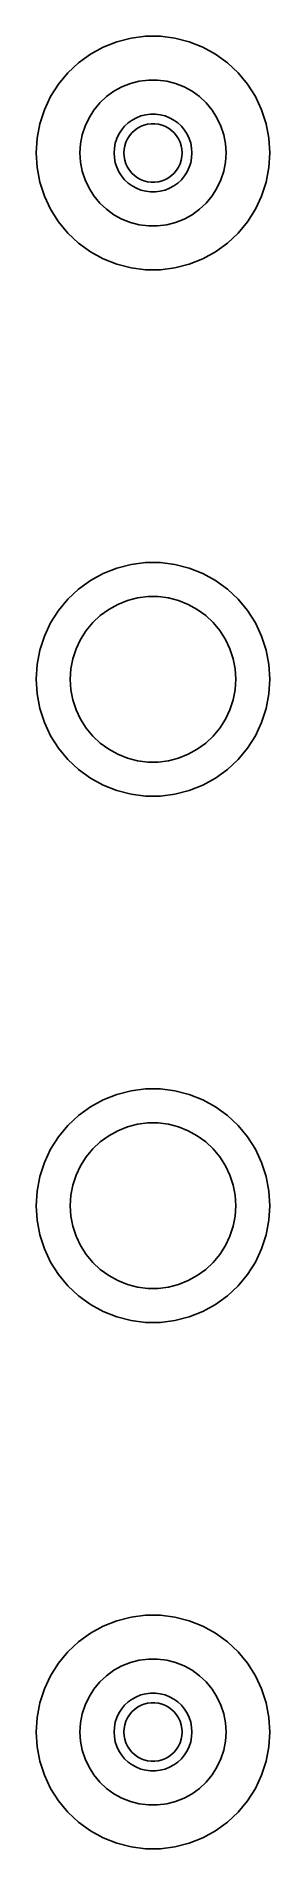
# Model space of a CAD drawing. Header units: metres. Extents: x -12 to 12, y -12 to 174.
import ezdxf

# ---------------------------------------------------------------- set-up
doc = ezdxf.new("R2010")
doc.units = ezdxf.units.M

msp = doc.modelspace()

# ---------------------------------------------------------------- linework, layer by layer
for p, q in [((-3.70819, 173.413), (-5.10934, 172.858)), ((-2.24857, 173.787), (-3.70819, 173.413)), ((-0.753479, 173.976), (-2.24857, 173.787)), ((0.753479, 173.976), (-0.753479, 173.976)), ((2.24857, 173.787), (0.753479, 173.976)), ((3.70819, 173.413), (2.24857, 173.787)), ((5.10934, 172.858), (3.70819, 173.413)), ((-7.64908, 171.246), (-8.74762, 170.215)), ((-6.42992, 172.132), (-7.64908, 171.246)), ((-5.10934, 172.858), (-6.42992, 172.132)), ((6.42992, 172.132), (5.10934, 172.858)), ((7.64908, 171.246), (6.42992, 172.132)), ((8.74762, 170.215), (7.64908, 171.246)), ((-8.74762, 170.215), (-9.70819, 169.053)), ((-2.31763, 169.133), (-1.40535, 169.367)), ((-1.40535, 169.367), (-0.470917, 169.485)), ((-0.470917, 169.485), (0.470917, 169.485)), ((0.470917, 169.485), (1.40535, 169.367)), ((1.40535, 169.367), (2.31763, 169.133)), ((9.70819, 169.053), (8.74762, 170.215)), ((-10.5157, 167.781), (-11.1573, 166.417)), ((-9.70819, 169.053), (-10.5157, 167.781)), ((-5.46725, 167.134), (-4.78067, 167.779)), ((-4.78067, 167.779), (-4.01869, 168.332)), ((-4.01869, 168.332), (-3.19334, 168.786)), ((-3.19334, 168.786), (-2.31763, 169.133)), ((2.31763, 169.133), (3.19334, 168.786)), ((3.19334, 168.786), (4.01869, 168.332)), ((4.01869, 168.332), (4.78067, 167.779)), ((4.78067, 167.779), (5.46725, 167.134)), ((10.5157, 167.781), (9.70819, 169.053)), ((11.1573, 166.417), (10.5157, 167.781)), ((-11.1573, 166.417), (-11.623, 164.984)), ((-6.97331, 164.761), (-6.5723, 165.613)), ((-6.5723, 165.613), (-6.06763, 166.408)), ((-6.06763, 166.408), (-5.46725, 167.134)), ((-1.70311, 165.619), (-2.1433, 165.377)), ((-1.23605, 165.804), (-1.70311, 165.619)), ((-0.749512, 165.929), (-1.23605, 165.804)), ((-0.25116, 165.992), (-0.749512, 165.929)), ((0.25116, 165.992), (-0.25116, 165.992)), ((0.749512, 165.929), (0.25116, 165.992)), ((1.23605, 165.804), (0.749512, 165.929)), ((1.70311, 165.619), (1.23605, 165.804)), ((2.1433, 165.377), (1.70311, 165.619)), ((5.46725, 167.134), (6.06763, 166.408)), ((6.06763, 166.408), (6.5723, 165.613)), ((6.5723, 165.613), (6.97331, 164.761)), ((11.623, 164.984), (11.1573, 166.417)), ((-11.623, 164.984), (-11.9054, 163.504)), ((-7.44086, 162.94), (-7.26436, 163.865)), ((-7.26436, 163.865), (-6.97331, 164.761)), ((-3.50522, 163.927), (-3.7191, 163.472)), ((-3.23605, 164.351), (-3.50522, 163.927)), ((-2.91586, 164.738), (-3.23605, 164.351)), ((-2.54968, 165.082), (-2.91586, 164.738)), ((-2.62891, 163.445), (-2.42705, 163.763)), ((-2.1433, 165.377), (-2.54968, 165.082)), ((-2.42705, 163.763), (-2.1869, 164.054)), ((-2.1869, 164.054), (-1.91226, 164.312)), ((-1.91226, 164.312), (-1.60747, 164.533)), ((-1.60747, 164.533), (-1.27733, 164.714)), ((-1.27733, 164.714), (-0.927048, 164.853)), ((-0.927048, 164.853), (-0.562134, 164.947)), ((-0.562134, 164.947), (-0.18837, 164.994)), ((-0.18837, 164.994), (0.18837, 164.994)), ((0.18837, 164.994), (0.562134, 164.947)), ((0.562134, 164.947), (0.927048, 164.853)), ((0.927048, 164.853), (1.27733, 164.714)), ((1.27733, 164.714), (1.60747, 164.533)), ((1.60747, 164.533), (1.91226, 164.312)), ((1.91226, 164.312), (2.1869, 164.054)), ((2.54968, 165.082), (2.1433, 165.377)), ((2.1869, 164.054), (2.42705, 163.763)), ((2.42705, 163.763), (2.62891, 163.445)), ((2.91586, 164.738), (2.54968, 165.082)), ((3.23605, 164.351), (2.91586, 164.738)), ((3.50522, 163.927), (3.23605, 164.351)), ((3.7191, 163.472), (3.50522, 163.927)), ((6.97331, 164.761), (7.26436, 163.865)), ((7.26436, 163.865), (7.44086, 162.94)), ((11.9054, 163.504), (11.623, 164.984)), ((-11.9054, 163.504), (-12, 162)), ((-12, 162), (-11.9054, 160.496)), ((-7.5, 162), (-7.44086, 162.94)), ((-7.44086, 161.06), (-7.5, 162)), ((-3.96844, 162.501), (-4, 162)), ((-4, 162), (-3.96844, 161.499)), ((-3.87433, 162.995), (-3.96844, 162.501)), ((-3.7191, 163.472), (-3.87433, 162.995)), ((-3, 162), (-2.97633, 162.376)), ((-2.97633, 161.624), (-3, 162)), ((-2.97633, 162.376), (-2.90575, 162.746)), ((-2.90575, 162.746), (-2.78932, 163.104)), ((-2.78932, 163.104), (-2.62891, 163.445)), ((2.62891, 163.445), (2.78932, 163.104)), ((2.78932, 163.104), (2.90575, 162.746)), ((2.90575, 162.746), (2.97633, 162.376)), ((2.97633, 162.376), (3, 162)), ((3, 162), (2.97633, 161.624)), ((3.87433, 162.995), (3.7191, 163.472)), ((3.96844, 162.501), (3.87433, 162.995)), ((4, 162), (3.96844, 162.501)), ((3.96844, 161.499), (4, 162)), ((7.44086, 162.94), (7.5, 162)), ((7.5, 162), (7.44086, 161.06)), ((12, 162), (11.9054, 163.504)), ((11.9054, 160.496), (12, 162)), ((-11.9054, 160.496), (-11.623, 159.016)), ((-7.26436, 160.135), (-7.44086, 161.06)), ((-6.97331, 159.239), (-7.26436, 160.135)), ((-3.96844, 161.499), (-3.87433, 161.005)), ((-3.87433, 161.005), (-3.7191, 160.528)), ((-3.7191, 160.528), (-3.50522, 160.073)), ((-3.50522, 160.073), (-3.23605, 159.649)), ((-2.90575, 161.254), (-2.97633, 161.624)), ((-2.78932, 160.896), (-2.90575, 161.254)), ((-2.62891, 160.555), (-2.78932, 160.896)), ((-2.42705, 160.237), (-2.62891, 160.555)), ((-2.1869, 159.946), (-2.42705, 160.237)), ((-1.91226, 159.688), (-2.1869, 159.946)), ((2.1869, 159.946), (1.91226, 159.688)), ((2.42705, 160.237), (2.1869, 159.946)), ((2.62891, 160.555), (2.42705, 160.237)), ((2.78932, 160.896), (2.62891, 160.555)), ((2.90575, 161.254), (2.78932, 160.896)), ((2.97633, 161.624), (2.90575, 161.254)), ((3.23605, 159.649), (3.50522, 160.073)), ((3.50522, 160.073), (3.7191, 160.528)), ((3.7191, 160.528), (3.87433, 161.005)), ((3.87433, 161.005), (3.96844, 161.499)), ((7.26436, 160.135), (6.97331, 159.239)), ((7.44086, 161.06), (7.26436, 160.135)), ((11.623, 159.016), (11.9054, 160.496)), ((-11.623, 159.016), (-11.1573, 157.583)), ((-6.5723, 158.387), (-6.97331, 159.239)), ((-6.06763, 157.592), (-6.5723, 158.387)), ((-3.23605, 159.649), (-2.91586, 159.262)), ((-2.91586, 159.262), (-2.54968, 158.918)), ((-2.54968, 158.918), (-2.1433, 158.623)), ((-2.1433, 158.623), (-1.70311, 158.381)), ((-1.60747, 159.467), (-1.91226, 159.688)), ((-1.70311, 158.381), (-1.23605, 158.196)), ((-1.27733, 159.286), (-1.60747, 159.467)), ((-0.927048, 159.147), (-1.27733, 159.286)), ((-1.23605, 158.196), (-0.749512, 158.071)), ((-0.562134, 159.053), (-0.927048, 159.147)), ((-0.749512, 158.071), (-0.25116, 158.008)), ((-0.18837, 159.006), (-0.562134, 159.053)), ((0.18837, 159.006), (-0.18837, 159.006)), ((0.562134, 159.053), (0.18837, 159.006)), ((0.25116, 158.008), (0.749512, 158.071)), ((0.927048, 159.147), (0.562134, 159.053)), ((0.749512, 158.071), (1.23605, 158.196)), ((1.27733, 159.286), (0.927048, 159.147)), ((1.23605, 158.196), (1.70311, 158.381)), ((1.60747, 159.467), (1.27733, 159.286)), ((1.91226, 159.688), (1.60747, 159.467)), ((1.70311, 158.381), (2.1433, 158.623)), ((2.1433, 158.623), (2.54968, 158.918)), ((2.54968, 158.918), (2.91586, 159.262)), ((2.91586, 159.262), (3.23605, 159.649)), ((6.5723, 158.387), (6.06763, 157.592)), ((6.97331, 159.239), (6.5723, 158.387)), ((11.1573, 157.583), (11.623, 159.016)), ((-11.1573, 157.583), (-10.5157, 156.219)), ((-10.5157, 156.219), (-9.70819, 154.947)), ((-5.46725, 156.866), (-6.06763, 157.592)), ((-4.78067, 156.221), (-5.46725, 156.866)), ((-4.01869, 155.668), (-4.78067, 156.221)), ((-0.25116, 158.008), (0.25116, 158.008)), ((4.78067, 156.221), (4.01869, 155.668)), ((5.46725, 156.866), (4.78067, 156.221)), ((6.06763, 157.592), (5.46725, 156.866)), ((9.70819, 154.947), (10.5157, 156.219)), ((10.5157, 156.219), (11.1573, 157.583)), ((-9.70819, 154.947), (-8.74762, 153.785)), ((-3.19334, 155.214), (-4.01869, 155.668)), ((-2.31763, 154.867), (-3.19334, 155.214)), ((-1.40535, 154.633), (-2.31763, 154.867)), ((-0.470917, 154.515), (-1.40535, 154.633)), ((0.470917, 154.515), (-0.470917, 154.515)), ((1.40535, 154.633), (0.470917, 154.515)), ((2.31763, 154.867), (1.40535, 154.633)), ((3.19334, 155.214), (2.31763, 154.867)), ((4.01869, 155.668), (3.19334, 155.214)), ((8.74762, 153.785), (9.70819, 154.947)), ((-8.74762, 153.785), (-7.64908, 152.754)), ((-7.64908, 152.754), (-6.42992, 151.868)), ((6.42992, 151.868), (7.64908, 152.754)), ((7.64908, 152.754), (8.74762, 153.785)), ((-6.42992, 151.868), (-5.10934, 151.142)), ((-5.10934, 151.142), (-3.70819, 150.587)), ((3.70819, 150.587), (5.10934, 151.142)), ((5.10934, 151.142), (6.42992, 151.868)), ((-3.70819, 150.587), (-2.24857, 150.213)), ((-2.24857, 150.213), (-0.753479, 150.024)), ((-0.753479, 150.024), (0.753479, 150.024)), ((0.753479, 150.024), (2.24857, 150.213)), ((2.24857, 150.213), (3.70819, 150.587)), ((-3.70819, 119.413), (-5.10934, 118.858)), ((-2.24857, 119.787), (-3.70819, 119.413)), ((-0.753479, 119.976), (-2.24857, 119.787)), ((0.753479, 119.976), (-0.753479, 119.976)), ((2.24857, 119.787), (0.753479, 119.976)), ((3.70819, 119.413), (2.24857, 119.787)), ((5.10934, 118.858), (3.70819, 119.413)), ((-7.64908, 117.246), (-8.74762, 116.215)), ((-6.42992, 118.132), (-7.64908, 117.246)), ((-5.10934, 118.858), (-6.42992, 118.132)), ((6.42992, 118.132), (5.10934, 118.858)), ((7.64908, 117.246), (6.42992, 118.132)), ((8.74762, 116.215), (7.64908, 117.246)), ((-8.74762, 116.215), (-9.70819, 115.053)), ((-4.55452, 115.177), (-3.61911, 115.691)), ((-3.61911, 115.691), (-2.62663, 116.084)), ((-2.62663, 116.084), (-1.59273, 116.349)), ((-1.59273, 116.349), (-0.533707, 116.483)), ((-0.533707, 116.483), (0.533707, 116.483)), ((0.533707, 116.483), (1.59273, 116.349)), ((1.59273, 116.349), (2.62663, 116.084)), ((2.62663, 116.084), (3.61911, 115.691)), ((3.61911, 115.691), (4.55452, 115.177)), ((9.70819, 115.053), (8.74762, 116.215)), ((-10.5157, 113.781), (-11.1573, 112.417)), ((-9.70819, 115.053), (-10.5157, 113.781)), ((-6.87663, 112.996), (-6.19623, 113.819)), ((-6.19623, 113.819), (-5.41809, 114.549)), ((-5.41809, 114.549), (-4.55452, 115.177)), ((4.55452, 115.177), (5.41809, 114.549)), ((5.41809, 114.549), (6.19623, 113.819)), ((6.19623, 113.819), (6.87663, 112.996)), ((10.5157, 113.781), (9.70819, 115.053)), ((11.1573, 112.417), (10.5157, 113.781)), ((-11.1573, 112.417), (-11.623, 110.984)), ((-7.90309, 111.129), (-7.44859, 112.095)), ((-7.44859, 112.095), (-6.87663, 112.996)), ((6.87663, 112.996), (7.44859, 112.095)), ((7.44859, 112.095), (7.90309, 111.129)), ((11.623, 110.984), (11.1573, 112.417)), ((-11.623, 110.984), (-11.9054, 109.504)), ((-8.43297, 109.065), (-8.23296, 110.114)), ((-8.23296, 110.114), (-7.90309, 111.129)), ((7.90309, 111.129), (8.23296, 110.114)), ((8.23296, 110.114), (8.43297, 109.065)), ((11.9054, 109.504), (11.623, 110.984)), ((-11.9054, 109.504), (-12, 108)), ((-12, 108), (-11.9054, 106.496)), ((-8.5, 108), (-8.43297, 109.065)), ((-8.43297, 106.935), (-8.5, 108)), ((8.43297, 109.065), (8.5, 108)), ((8.5, 108), (8.43297, 106.935)), ((12, 108), (11.9054, 109.504)), ((11.9054, 106.496), (12, 108)), ((-11.9054, 106.496), (-11.623, 105.016)), ((-8.23296, 105.886), (-8.43297, 106.935)), ((8.43297, 106.935), (8.23296, 105.886)), ((11.623, 105.016), (11.9054, 106.496)), ((-11.623, 105.016), (-11.1573, 103.583)), ((-7.90309, 104.871), (-8.23296, 105.886)), ((-7.44859, 103.905), (-7.90309, 104.871)), ((7.90309, 104.871), (7.44859, 103.905)), ((8.23296, 105.886), (7.90309, 104.871)), ((11.1573, 103.583), (11.623, 105.016)), ((-11.1573, 103.583), (-10.5157, 102.219)), ((-6.87663, 103.004), (-7.44859, 103.905)), ((-6.19623, 102.181), (-6.87663, 103.004)), ((6.87663, 103.004), (6.19623, 102.181)), ((7.44859, 103.905), (6.87663, 103.004)), ((10.5157, 102.219), (11.1573, 103.583)), ((-10.5157, 102.219), (-9.70819, 100.947)), ((-9.70819, 100.947), (-8.74762, 99.7854)), ((-5.41809, 101.451), (-6.19623, 102.181)), ((-4.55452, 100.823), (-5.41809, 101.451)), ((-3.61911, 100.309), (-4.55452, 100.823)), ((4.55452, 100.823), (3.61911, 100.309)), ((5.41809, 101.451), (4.55452, 100.823)), ((6.19623, 102.181), (5.41809, 101.451)), ((8.74762, 99.7854), (9.70819, 100.947)), ((9.70819, 100.947), (10.5157, 102.219)), ((-8.74762, 99.7854), (-7.64908, 98.7538)), ((-7.64908, 98.7538), (-6.42992, 97.8681)), ((-2.62663, 99.916), (-3.61911, 100.309)), ((-1.59273, 99.6506), (-2.62663, 99.916)), ((-0.533707, 99.5168), (-1.59273, 99.6506)), ((0.533707, 99.5168), (-0.533707, 99.5168)), ((1.59273, 99.6506), (0.533707, 99.5168)), ((2.62663, 99.916), (1.59273, 99.6506)), ((3.61911, 100.309), (2.62663, 99.916)), ((6.42992, 97.8681), (7.64908, 98.7538)), ((7.64908, 98.7538), (8.74762, 99.7854)), ((-6.42992, 97.8681), (-5.10934, 97.1421)), ((-5.10934, 97.1421), (-3.70819, 96.5873)), ((3.70819, 96.5873), (5.10934, 97.1421)), ((5.10934, 97.1421), (6.42992, 97.8681)), ((-3.70819, 96.5873), (-2.24857, 96.2126)), ((-2.24857, 96.2126), (-0.753479, 96.0237)), ((-0.753479, 96.0237), (0.753479, 96.0237)), ((0.753479, 96.0237), (2.24857, 96.2126)), ((2.24857, 96.2126), (3.70819, 96.5873)), ((-3.70819, 65.4127), (-5.10934, 64.8579)), ((-2.24857, 65.7874), (-3.70819, 65.4127)), ((-0.753479, 65.9763), (-2.24857, 65.7874)), ((0.753479, 65.9763), (-0.753479, 65.9763)), ((2.24857, 65.7874), (0.753479, 65.9763)), ((3.70819, 65.4127), (2.24857, 65.7874)), ((5.10934, 64.8579), (3.70819, 65.4127)), ((-7.64908, 63.2462), (-8.74762, 62.2146)), ((-6.42992, 64.1319), (-7.64908, 63.2462)), ((-5.10934, 64.8579), (-6.42992, 64.1319)), ((6.42992, 64.1319), (5.10934, 64.8579)), ((7.64908, 63.2462), (6.42992, 64.1319)), ((8.74762, 62.2146), (7.64908, 63.2462)), ((-8.74762, 62.2146), (-9.70819, 61.0534)), ((-4.55452, 61.1768), (-3.61911, 61.691)), ((-3.61911, 61.691), (-2.62663, 62.084)), ((-2.62663, 62.084), (-1.59273, 62.3494)), ((-1.59273, 62.3494), (-0.533707, 62.4832)), ((-0.533707, 62.4832), (0.533707, 62.4832)), ((0.533707, 62.4832), (1.59273, 62.3494)), ((1.59273, 62.3494), (2.62663, 62.084)), ((2.62663, 62.084), (3.61911, 61.691)), ((3.61911, 61.691), (4.55452, 61.1768)), ((9.70819, 61.0534), (8.74762, 62.2146)), ((-10.5157, 59.781), (-11.1573, 58.4175)), ((-9.70819, 61.0534), (-10.5157, 59.781)), ((-6.87663, 58.9962), (-6.19623, 59.8186)), ((-6.19623, 59.8186), (-5.41809, 60.5494)), ((-5.41809, 60.5494), (-4.55452, 61.1768)), ((4.55452, 61.1768), (5.41809, 60.5494)), ((5.41809, 60.5494), (6.19623, 59.8186)), ((6.19623, 59.8186), (6.87663, 58.9962)), ((10.5157, 59.781), (9.70819, 61.0534)), ((11.1573, 58.4175), (10.5157, 59.781)), ((-11.1573, 58.4175), (-11.623, 56.9843)), ((-7.90309, 57.129), (-7.44859, 58.0949)), ((-7.44859, 58.0949), (-6.87663, 58.9962)), ((6.87663, 58.9962), (7.44859, 58.0949)), ((7.44859, 58.0949), (7.90309, 57.129)), ((11.623, 56.9843), (11.1573, 58.4175)), ((-11.623, 56.9843), (-11.9054, 55.504)), ((-8.43297, 55.0653), (-8.23296, 56.1139)), ((-8.23296, 56.1139), (-7.90309, 57.129)), ((7.90309, 57.129), (8.23296, 56.1139)), ((8.23296, 56.1139), (8.43297, 55.0653)), ((11.9054, 55.504), (11.623, 56.9843)), ((-11.9054, 55.504), (-12, 54)), ((-12, 54), (-11.9054, 52.496)), ((-8.5, 54), (-8.43297, 55.0653)), ((-8.43297, 52.9347), (-8.5, 54)), ((8.43297, 55.0653), (8.5, 54)), ((8.5, 54), (8.43297, 52.9347)), ((12, 54), (11.9054, 55.504)), ((11.9054, 52.496), (12, 54)), ((-11.9054, 52.496), (-11.623, 51.0157)), ((-8.23296, 51.8861), (-8.43297, 52.9347)), ((8.43297, 52.9347), (8.23296, 51.8861)), ((11.623, 51.0157), (11.9054, 52.496)), ((-11.623, 51.0157), (-11.1573, 49.5825)), ((-7.90309, 50.871), (-8.23296, 51.8861)), ((-7.44859, 49.9051), (-7.90309, 50.871)), ((7.90309, 50.871), (7.44859, 49.9051)), ((8.23296, 51.8861), (7.90309, 50.871)), ((11.1573, 49.5825), (11.623, 51.0157)), ((-11.1573, 49.5825), (-10.5157, 48.219)), ((-6.87663, 49.0038), (-7.44859, 49.9051)), ((-6.19623, 48.1814), (-6.87663, 49.0038)), ((6.87663, 49.0038), (6.19623, 48.1814)), ((7.44859, 49.9051), (6.87663, 49.0038)), ((10.5157, 48.219), (11.1573, 49.5825)), ((-10.5157, 48.219), (-9.70819, 46.9466)), ((-9.70819, 46.9466), (-8.74762, 45.7854)), ((-5.41809, 47.4506), (-6.19623, 48.1814)), ((-4.55452, 46.8232), (-5.41809, 47.4506)), ((-3.61911, 46.309), (-4.55452, 46.8232)), ((4.55452, 46.8232), (3.61911, 46.309)), ((5.41809, 47.4506), (4.55452, 46.8232)), ((6.19623, 48.1814), (5.41809, 47.4506)), ((8.74762, 45.7854), (9.70819, 46.9466)), ((9.70819, 46.9466), (10.5157, 48.219)), ((-8.74762, 45.7854), (-7.64908, 44.7538)), ((-7.64908, 44.7538), (-6.42992, 43.8681)), ((-2.62663, 45.916), (-3.61911, 46.309)), ((-1.59273, 45.6506), (-2.62663, 45.916)), ((-0.533707, 45.5168), (-1.59273, 45.6506)), ((0.533707, 45.5168), (-0.533707, 45.5168)), ((1.59273, 45.6506), (0.533707, 45.5168)), ((2.62663, 45.916), (1.59273, 45.6506)), ((3.61911, 46.309), (2.62663, 45.916)), ((6.42992, 43.8681), (7.64908, 44.7538)), ((7.64908, 44.7538), (8.74762, 45.7854)), ((-6.42992, 43.8681), (-5.10934, 43.1421)), ((-5.10934, 43.1421), (-3.70819, 42.5873)), ((3.70819, 42.5873), (5.10934, 43.1421)), ((5.10934, 43.1421), (6.42992, 43.8681)), ((-3.70819, 42.5873), (-2.24857, 42.2126)), ((-2.24857, 42.2126), (-0.753479, 42.0237)), ((-0.753479, 42.0237), (0.753479, 42.0237)), ((0.753479, 42.0237), (2.24857, 42.2126)), ((2.24857, 42.2126), (3.70819, 42.5873)), ((-3.70819, 11.4127), (-5.10934, 10.8579)), ((-2.24857, 11.7874), (-3.70819, 11.4127)), ((-0.753479, 11.9763), (-2.24857, 11.7874)), ((0.753479, 11.9763), (-0.753479, 11.9763)), ((2.24857, 11.7874), (0.753479, 11.9763)), ((3.70819, 11.4127), (2.24857, 11.7874)), ((5.10934, 10.8579), (3.70819, 11.4127)), ((-6.42992, 10.1319), (-7.64908, 9.24615)), ((-5.10934, 10.8579), (-6.42992, 10.1319)), ((6.42992, 10.1319), (5.10934, 10.8579)), ((7.64908, 9.24615), (6.42992, 10.1319)), ((-8.74762, 8.21455), (-9.70819, 7.05342)), ((-7.64908, 9.24615), (-8.74762, 8.21455)), ((-1.40535, 7.36714), (-0.470917, 7.4852)), ((-0.470917, 7.4852), (0.470917, 7.4852)), ((0.470917, 7.4852), (1.40535, 7.36714)), ((8.74762, 8.21455), (7.64908, 9.24615)), ((9.70819, 7.05342), (8.74762, 8.21455)), ((-10.5157, 5.78104), (-11.1573, 4.41748)), ((-9.70819, 7.05342), (-10.5157, 5.78104)), ((-5.46725, 5.13409), (-4.78067, 5.77884)), ((-4.78067, 5.77884), (-4.01869, 6.33246)), ((-4.01869, 6.33246), (-3.19334, 6.78619)), ((-3.19334, 6.78619), (-2.31763, 7.13292)), ((-2.31763, 7.13292), (-1.40535, 7.36714)), ((1.40535, 7.36714), (2.31763, 7.13292)), ((2.31763, 7.13292), (3.19334, 6.78619)), ((3.19334, 6.78619), (4.01869, 6.33246)), ((4.01869, 6.33246), (4.78067, 5.77884)), ((4.78067, 5.77884), (5.46725, 5.13409)), ((10.5157, 5.78104), (9.70819, 7.05342)), ((11.1573, 4.41748), (10.5157, 5.78104)), ((-11.1573, 4.41748), (-11.623, 2.98427)), ((-6.5723, 3.61314), (-6.06763, 4.40839)), ((-6.06763, 4.40839), (-5.46725, 5.13409)), ((-1.23605, 3.80421), (-1.70311, 3.61929)), ((-0.749512, 3.92914), (-1.23605, 3.80421)), ((-0.25116, 3.9921), (-0.749512, 3.92914)), ((0.25116, 3.9921), (-0.25116, 3.9921)), ((0.749512, 3.92914), (0.25116, 3.9921)), ((1.23605, 3.80421), (0.749512, 3.92914)), ((1.70311, 3.61929), (1.23605, 3.80421)), ((5.46725, 5.13409), (6.06763, 4.40839)), ((6.06763, 4.40839), (6.5723, 3.61314)), ((11.623, 2.98427), (11.1573, 4.41748)), ((-11.623, 2.98427), (-11.9054, 1.504)), ((-7.44086, 0.939987), (-7.26436, 1.86517)), ((-7.26436, 1.86517), (-6.97331, 2.76093)), ((-6.97331, 2.76093), (-6.5723, 3.61314)), ((-3.50522, 1.927), (-3.7191, 1.47249)), ((-3.23605, 2.35114), (-3.50522, 1.927)), ((-2.91586, 2.73817), (-3.23605, 2.35114)), ((-2.54968, 3.08205), (-2.91586, 2.73817)), ((-2.1433, 3.3773), (-2.54968, 3.08205)), ((-2.42705, 1.76335), (-2.1869, 2.05363)), ((-2.1869, 2.05363), (-1.91226, 2.31154)), ((-1.70311, 3.61929), (-2.1433, 3.3773)), ((-1.91226, 2.31154), (-1.60747, 2.53297)), ((-1.60747, 2.53297), (-1.27733, 2.71448)), ((-1.27733, 2.71448), (-0.927048, 2.85316)), ((-0.927048, 2.85316), (-0.562134, 2.94685)), ((-0.562134, 2.94685), (-0.18837, 2.99408)), ((-0.18837, 2.99408), (0.18837, 2.99408)), ((0.18837, 2.99408), (0.562134, 2.94685)), ((0.562134, 2.94685), (0.927048, 2.85316)), ((0.927048, 2.85316), (1.27733, 2.71448)), ((1.27733, 2.71448), (1.60747, 2.53297)), ((1.60747, 2.53297), (1.91226, 2.31154)), ((2.1433, 3.3773), (1.70311, 3.61929)), ((1.91226, 2.31154), (2.1869, 2.05363)), ((2.54968, 3.08205), (2.1433, 3.3773)), ((2.1869, 2.05363), (2.42705, 1.76335)), ((2.91586, 2.73817), (2.54968, 3.08205)), ((3.23605, 2.35114), (2.91586, 2.73817)), ((3.50522, 1.927), (3.23605, 2.35114)), ((3.7191, 1.47249), (3.50522, 1.927)), ((6.5723, 3.61314), (6.97331, 2.76093)), ((6.97331, 2.76093), (7.26436, 1.86517)), ((7.26436, 1.86517), (7.44086, 0.939987)), ((11.9054, 1.504), (11.623, 2.98427)), ((-11.9054, 1.504), (-12, 0)), ((-12, 0), (-11.9054, -1.504)), ((-7.5, 0), (-7.44086, 0.939987)), ((-7.44086, -0.939987), (-7.5, 0)), ((-3.96844, 0.501328), (-4, 0)), ((-4, 0), (-3.96844, -0.501328)), ((-3.87433, 0.994751), (-3.96844, 0.501328)), ((-3.7191, 1.47249), (-3.87433, 0.994751)), ((-3, 0), (-2.97633, 0.375992)), ((-2.97633, -0.375992), (-3, 0)), ((-2.97633, 0.375992), (-2.90575, 0.746063)), ((-2.90575, 0.746063), (-2.78932, 1.10437)), ((-2.78932, 1.10437), (-2.62891, 1.44525)), ((-2.62891, 1.44525), (-2.42705, 1.76335)), ((2.42705, 1.76335), (2.62891, 1.44525)), ((2.62891, 1.44525), (2.78932, 1.10437)), ((2.78932, 1.10437), (2.90575, 0.746063)), ((2.90575, 0.746063), (2.97633, 0.375992)), ((2.97633, 0.375992), (3, 0)), ((3, 0), (2.97633, -0.375992)), ((3.87433, 0.994751), (3.7191, 1.47249)), ((3.96844, 0.501328), (3.87433, 0.994751)), ((4, 0), (3.96844, 0.501328)), ((3.96844, -0.501328), (4, 0)), ((7.44086, 0.939987), (7.5, 0)), ((7.5, 0), (7.44086, -0.939987)), ((12, 0), (11.9054, 1.504)), ((11.9054, -1.504), (12, 0)), ((-11.9054, -1.504), (-11.623, -2.98427)), ((-7.26436, -1.86517), (-7.44086, -0.939987)), ((-3.96844, -0.501328), (-3.87433, -0.994751)), ((-3.87433, -0.994751), (-3.7191, -1.47249)), ((-3.7191, -1.47249), (-3.50522, -1.927)), ((-2.90575, -0.746063), (-2.97633, -0.375992)), ((-2.78932, -1.10437), (-2.90575, -0.746063)), ((-2.62891, -1.44525), (-2.78932, -1.10437)), ((-2.42705, -1.76335), (-2.62891, -1.44525)), ((-2.1869, -2.05363), (-2.42705, -1.76335)), ((2.42705, -1.76335), (2.1869, -2.05363)), ((2.62891, -1.44525), (2.42705, -1.76335)), ((2.78932, -1.10437), (2.62891, -1.44525)), ((2.90575, -0.746063), (2.78932, -1.10437)), ((2.97633, -0.375992), (2.90575, -0.746063)), ((3.50522, -1.927), (3.7191, -1.47249)), ((3.7191, -1.47249), (3.87433, -0.994751)), ((3.87433, -0.994751), (3.96844, -0.501328)), ((7.44086, -0.939987), (7.26436, -1.86517)), ((11.623, -2.98427), (11.9054, -1.504)), ((-11.623, -2.98427), (-11.1573, -4.41748)), ((-6.97331, -2.76093), (-7.26436, -1.86517)), ((-6.5723, -3.61314), (-6.97331, -2.76093)), ((-6.06763, -4.40839), (-6.5723, -3.61314)), ((-3.50522, -1.927), (-3.23605, -2.35114)), ((-3.23605, -2.35114), (-2.91586, -2.73817)), ((-2.91586, -2.73817), (-2.54968, -3.08205)), ((-2.54968, -3.08205), (-2.1433, -3.3773)), ((-1.91226, -2.31154), (-2.1869, -2.05363)), ((-2.1433, -3.3773), (-1.70311, -3.61929)), ((-1.60747, -2.53297), (-1.91226, -2.31154)), ((-1.70311, -3.61929), (-1.23605, -3.80421)), ((-1.27733, -2.71448), (-1.60747, -2.53297)), ((-0.927048, -2.85316), (-1.27733, -2.71448)), ((-0.562134, -2.94685), (-0.927048, -2.85316)), ((-0.18837, -2.99408), (-0.562134, -2.94685)), ((0.18837, -2.99408), (-0.18837, -2.99408)), ((0.562134, -2.94685), (0.18837, -2.99408)), ((0.927048, -2.85316), (0.562134, -2.94685)), ((1.27733, -2.71448), (0.927048, -2.85316)), ((1.23605, -3.80421), (1.70311, -3.61929)), ((1.60747, -2.53297), (1.27733, -2.71448)), ((1.91226, -2.31154), (1.60747, -2.53297)), ((1.70311, -3.61929), (2.1433, -3.3773)), ((2.1869, -2.05363), (1.91226, -2.31154)), ((2.1433, -3.3773), (2.54968, -3.08205)), ((2.54968, -3.08205), (2.91586, -2.73817)), ((2.91586, -2.73817), (3.23605, -2.35114)), ((3.23605, -2.35114), (3.50522, -1.927)), ((6.5723, -3.61314), (6.06763, -4.40839)), ((6.97331, -2.76093), (6.5723, -3.61314)), ((7.26436, -1.86517), (6.97331, -2.76093)), ((11.1573, -4.41748), (11.623, -2.98427)), ((-11.1573, -4.41748), (-10.5157, -5.78104)), ((-5.46725, -5.13409), (-6.06763, -4.40839)), ((-4.78067, -5.77884), (-5.46725, -5.13409)), ((-1.23605, -3.80421), (-0.749512, -3.92914)), ((-0.749512, -3.92914), (-0.25116, -3.9921)), ((-0.25116, -3.9921), (0.25116, -3.9921)), ((0.25116, -3.9921), (0.749512, -3.92914)), ((0.749512, -3.92914), (1.23605, -3.80421)), ((5.46725, -5.13409), (4.78067, -5.77884)), ((6.06763, -4.40839), (5.46725, -5.13409)), ((10.5157, -5.78104), (11.1573, -4.41748)), ((-10.5157, -5.78104), (-9.70819, -7.05342)), ((-9.70819, -7.05342), (-8.74762, -8.21455)), ((-4.01869, -6.33246), (-4.78067, -5.77884)), ((-3.19334, -6.78619), (-4.01869, -6.33246)), ((-2.31763, -7.13292), (-3.19334, -6.78619)), ((-1.40535, -7.36714), (-2.31763, -7.13292)), ((-0.470917, -7.4852), (-1.40535, -7.36714)), ((1.40535, -7.36714), (0.470917, -7.4852)), ((2.31763, -7.13292), (1.40535, -7.36714)), ((3.19334, -6.78619), (2.31763, -7.13292)), ((4.01869, -6.33246), (3.19334, -6.78619)), ((4.78067, -5.77884), (4.01869, -6.33246)), ((8.74762, -8.21455), (9.70819, -7.05342)), ((9.70819, -7.05342), (10.5157, -5.78104)), ((-8.74762, -8.21455), (-7.64908, -9.24615)), ((-7.64908, -9.24615), (-6.42992, -10.1319)), ((0.470917, -7.4852), (-0.470917, -7.4852)), ((6.42992, -10.1319), (7.64908, -9.24615)), ((7.64908, -9.24615), (8.74762, -8.21455)), ((-6.42992, -10.1319), (-5.10934, -10.8579)), ((-5.10934, -10.8579), (-3.70819, -11.4127)), ((3.70819, -11.4127), (5.10934, -10.8579)), ((5.10934, -10.8579), (6.42992, -10.1319)), ((-3.70819, -11.4127), (-2.24857, -11.7874)), ((-2.24857, -11.7874), (-0.753479, -11.9763)), ((-0.753479, -11.9763), (0.753479, -11.9763)), ((0.753479, -11.9763), (2.24857, -11.7874)), ((2.24857, -11.7874), (3.70819, -11.4127))]:
    msp.add_line(p, q)

doc.saveas('drawing.dxf')
